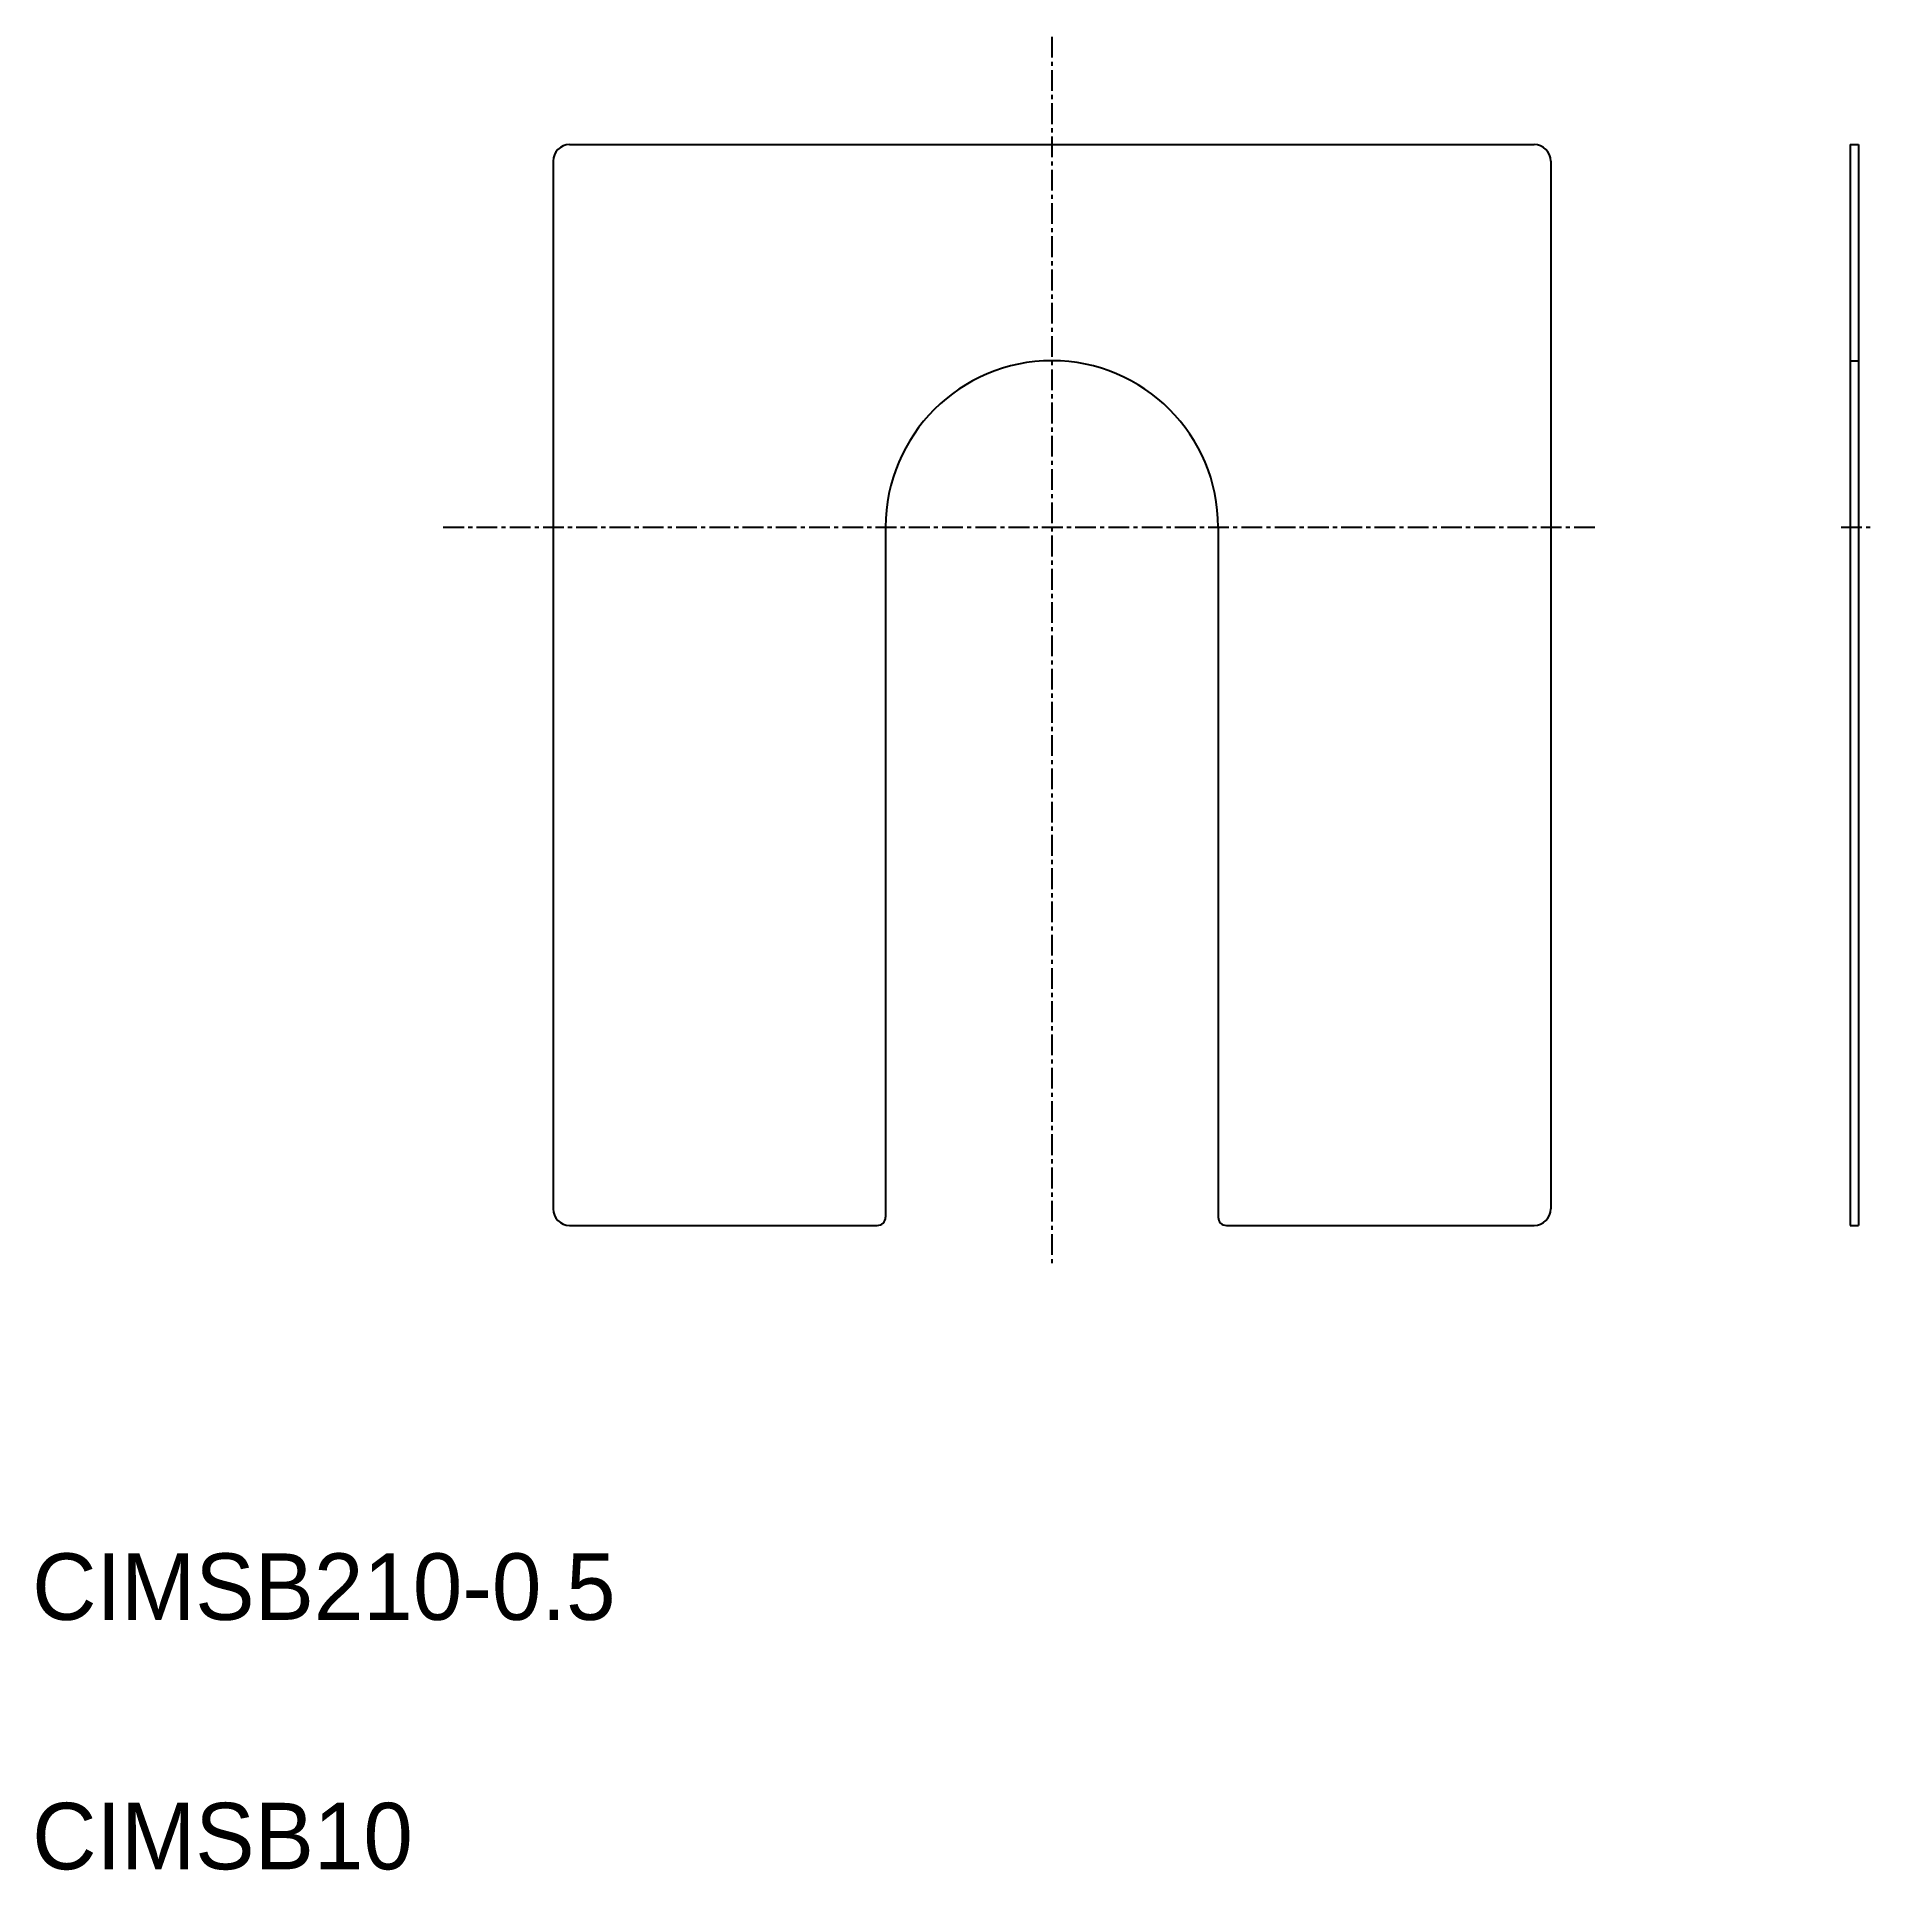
# Model space of a CAD drawing. Extents: x 10 to 121, y 10 to 120.
import ezdxf

# ---------------------------------------------------------------- set-up
doc = ezdxf.new("R2010")
doc.units = 0
doc.linetypes.add('CENTER', pattern=[2, 1.25, -0.25, 0.25, -0.25])
doc.linetypes.add('DASHED', pattern=[0.75, 0.5, -0.25])
doc.layers.get('0').update_dxf_attribs({"linetype": 'CONTINUOUS'})
doc.layers.add('CENTER', color=1, linetype='CENTER')

msp = doc.modelspace()

# ---------------------------------------------------------------- linework, layer by layer
at = {"color": 7, "linetype": 'CONTINUOUS'}
for p, q in [((41.32, 112.72), (41.32, 49.72)), ((42.32, 113.72), (100.32, 113.72)), ((101.32, 112.72), (101.32, 49.72)), ((119.33, 113.72), (119.33, 48.72)), ((119.33, 113.72), (119.83, 113.72)), ((119.83, 113.72), (119.83, 48.72)), ((61.32, 90.72), (61.32, 49.22)), ((81.32, 90.72), (81.32, 49.22)), ((42.32, 48.72), (60.82, 48.72)), ((81.82, 48.72), (100.32, 48.72)), ((119.33, 48.72), (119.83, 48.72))]:
    msp.add_line(p, q, dxfattribs=at)
at = {"color": 3, "linetype": 'DASHED'}
msp.add_line((119.33, 100.72), (119.83, 100.72), dxfattribs=at)
for p, q in [((119.33, 97.47), (119.33, 97.47)), ((119.33, 81.22), (119.33, 81.22))]:
    msp.add_line(p, q)
at = {"color": 7, "linetype": 'CONTINUOUS'}
for centre, radius, start, end in [((42.32, 112.72), 1, 90, 180), ((100.32, 112.72), 1, 0, 90), ((71.32, 90.72), 10, 0, 180), ((42.32, 49.72), 1, 180, 270), ((100.32, 49.72), 1, 270, 0), ((60.82, 49.22), 0.5, 270, 0), ((81.82, 49.22), 0.5, 180, 270)]:
    msp.add_arc(centre, radius, start, end, dxfattribs=at)
at = {"layer": 'CENTER', "color": 1, "linetype": 'CENTER'}
for p, q in [((71.32, 120.2), (71.32, 46.38)), ((34.72, 90.72), (103.97, 90.72)), ((118.78, 90.72), (120.71, 90.72))]:
    msp.add_line(p, q, dxfattribs=at)

# ---------------------------------------------------------------- texts
at = {"color": 7, "linetype": 'CONTINUOUS'}
for s, p in [('CIMSB210-0.5', (10, 25)), ('CIMSB10', (10, 10))]:
    msp.add_text(s, height=4, dxfattribs=at).set_placement(p)

doc.saveas('drawing.dxf')
